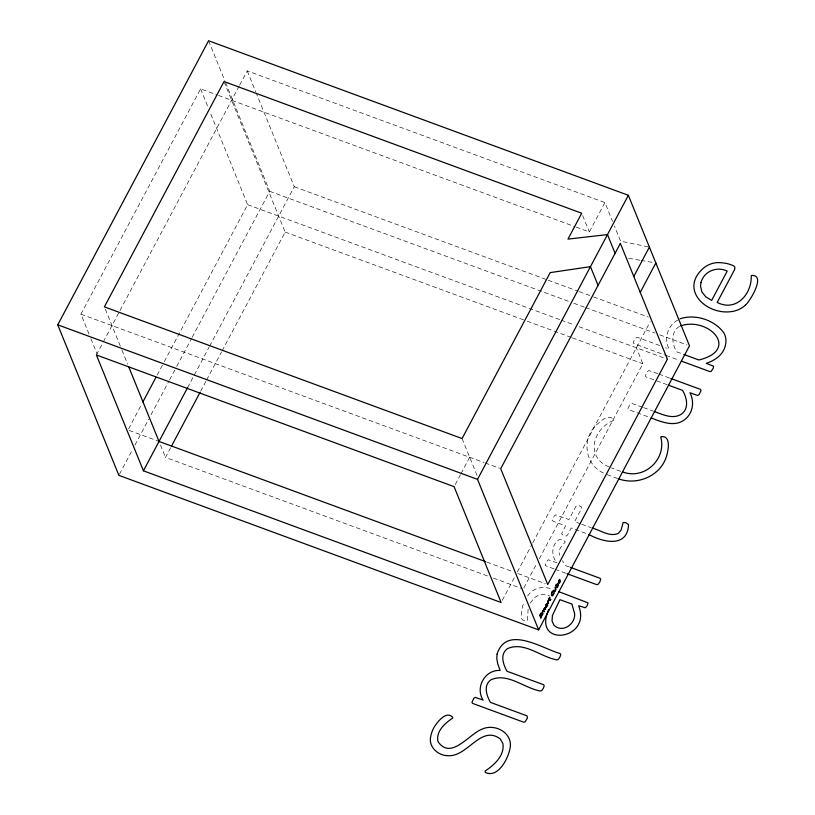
<?xml version="1.0" encoding="UTF-8"?>
<svg xmlns="http://www.w3.org/2000/svg" width="815" height="815" viewBox="0 0 815 815"><rect width="100%" height="100%" fill="white"/><g stroke="black" fill="none" stroke-linecap="round" stroke-linejoin="round"><path stroke-width="0.61" stroke-dasharray="4.08 3.06" d="M528.089 609.202L527.56 620.276L525.543 621.091L522.547 619.889L521.58 618.544L521.182 615.57L522.69 605.749L524.463 601.511M89.029 334.058L80.95 314.162L200.592 88.845L217.299 94.998M96.384 354.963L102.741 343.003M103.322 341.913L239.141 86.125M239.712 85.035L247.23 70.895L604.913 202.568L612.513 221.293M128.587 428.884L141.678 404.23M157.152 375.083L163.703 362.746M164.294 361.626L247.628 204.687L210.097 112.246M119.469 474.238L132.59 449.534M134.974 445.041L148.687 419.216M151.07 414.723L168.96 381.043M169.551 379.912L176.111 367.565M176.712 366.444L191.617 338.368M192.208 337.247L269.714 191.28L225.307 81.908M187.593 387.624L209.027 347.272M209.618 346.151L294.266 186.737L256.256 93.124M487.431 575.92L165.516 457.409L170.865 447.323M200.633 391.271L205.991 381.176M206.582 380.055L221.466 352.029M222.057 350.908L285.148 232.081L224.502 82.723M455.239 484.477L460.434 474.676M461.015 473.596L469.674 457.276M576.205 227.12L589.316 231.949L604.913 202.568M502.274 600.319L514.978 576.378M517.311 571.998L532.195 543.972M532.786 542.851L650.217 321.68M523.8 587.972L536.891 563.308M539.275 558.825L642.841 363.765L636.352 347.791M530.331 603.151L534.141 597.874L538.654 595.082L543.941 594.543L550.043 596.03M527.641 596.01C532.725 588.023 543.187 585.394 551.714 589.225M679.547 326.377C670.49 331.776 671.723 344.032 676.756 351.825L682.583 353.975M677.866 320.03C667.597 325.338 663.736 338.846 669.105 349.014L665.57 347.71M628.701 258.314L639.806 260.219M641.038 260.433L654.608 262.766M648.19 246.843L620.592 241.179L614.418 225.969M617.546 478.548L606.605 474.381M620.694 471.355L611.372 467.892M218.501 95.437L575.013 226.682M294.266 186.737L547.028 279.789M548.22 280.228L578.029 291.2M579.221 291.638L592.342 296.466M593.534 296.904L648.373 317.096M269.714 191.28L569.033 301.479M573.801 303.231L584.538 307.184M585.73 307.622L654.893 333.08M659.661 334.843L687.096 344.939M659.692 345.54L637.33 337.308L635.089 338.429L633.204 342.606L633.958 343.645L664.765 354.983M665.947 355.422L678.977 360.22M247.628 204.687L560.048 319.704M561.24 320.142L574.361 324.971M579.129 326.723L667.393 359.221M285.148 232.081L526.001 320.753M527.193 321.191L571.305 337.43M572.497 337.868L642.841 363.765M657.725 373.647L648.73 370.53L647.202 371.711L645.317 375.888L646.071 376.938L667.271 384.741M658.907 374.085L669.563 378.007M642.485 407.184L631.35 403.272L629.812 404.454L627.937 408.631L628.691 409.68L649.993 417.514M643.646 407.612L652.927 411.025M80.95 314.162L483.998 462.543M485.2 462.981L499.524 468.258M580.535 523.821L574.616 521.641L581.686 508.326L581.594 506.93L578.395 505.341L576.001 506.237L568.941 519.542L555.749 514.886L554.21 516.068L552.326 520.245L553.09 521.284L565.579 525.879L561.576 533.794L563.776 535.72L566.119 536.076L567.444 535.16L571.254 527.977L587.676 534.019M581.716 524.249L591.191 527.733M569.155 566.914L565.6 565.6L562.411 560.74M554.037 568.921L545.204 565.508L545.897 562.299L548.261 559.762L556.991 562.819C550.96 555.952 551.266 544.991 558.958 539.673C561.066 539.01 563.695 540.274 565.182 541.741L565.111 542.321C561.718 545.724 557.643 549.911 559.671 555.178M555.219 569.359L565.875 573.281M129.188 430.452L159.027 441.435L165.516 457.409M486.912 562.146L513.134 571.794M517.912 573.556L545.367 583.662M493.391 578.11L522.008 588.644M609.06 466.883C584.854 457.174 593.055 428.384 613.634 420.428L613.746 419.705C609.375 414.122 602.091 419.603 598.434 423.23C581.064 436.545 583.764 465.131 604.567 473.474M582.664 215.578L589.316 231.949M462.074 438.552L477.274 475.991M247.23 70.895L255.778 91.952M208.589 40.75L224.828 80.736M200.592 88.845L208.192 107.57M105.339 309.211L121.486 348.993M121.965 350.165L127.67 364.203M90.923 338.734L97.107 353.954"/><path stroke-width="1.22" d="M548.587 609.691C532.042 647.945 592.128 640.437 578.65 605.728L585.384 607.796L587.32 605.484L588.012 602.845L558.835 591.69M57.753 324.828L208.589 40.75L628.355 195.284L689.48 345.815L538.644 629.893L118.878 475.359L57.753 324.828L477.519 479.363L538.644 629.893M142.87 401.978L155.96 377.325M143.43 470.815L96.384 354.963L454.077 486.647L501.113 602.489L143.43 470.815L187.593 387.624M171.466 446.192L200.032 392.392M477.519 479.363L628.355 195.284M633.795 276.468L649.392 247.088M640.244 292.351L655.841 262.97M745.399 305.177C749.718 301.601 766.324 274.838 751.746 275.439L751.257 275.959C751.807 294.195 736.108 312.186 717.169 302.426L734.61 269.582L734.896 267.33L734.223 266.179C728.997 263.408 722.752 262.532 716.894 262.624A21.292 18.592 -22.1 0 0 703.763 267.901C678.936 289.121 705.831 315.028 731.075 311.646A22.372 19.529 -22.1 0 0 745.399 305.177M555.28 587.36L555.188 590.804L554.607 591.242L553.752 590.213L554.506 591.833L556.095 589.367L555.29 587.37M680.678 325.878C708.602 316.444 740.499 349.808 698.913 359.986L683.754 354.403M680.005 318.818C695.236 313.683 714.317 319.847 723.791 332.764A21.404 18.684 -22.1 0 1 725.238 346.018C722.956 355.126 714.673 360.505 706.279 363.337L713.451 366.159L713.39 367.86L711.23 371.355L709.784 371.559L681.35 361.086M623.047 472.068C644.665 480.045 666.813 458.957 660.741 437.064L661.169 436.585C670.664 435.607 668.504 448.617 667.067 454.291C662.126 475.114 638.298 485.913 618.748 478.904M670.745 378.445L700.34 389.336L701.073 390.375L699.26 394.409L697.803 395.499L689.918 392.759C694.726 401.642 692.944 413.317 684.763 419.562C674.728 427.468 661.597 421.946 651.175 417.952M668.443 385.169L682.573 390.375C686.76 397.608 689.368 408.101 681.605 414.04C672.935 419.735 662.717 414.478 654.088 411.453M592.373 528.171C600.696 530.096 609.793 537.482 618.504 533.265L621.122 530.035L623.139 522.446L625.9 522.7L628.559 524.595C627.591 548.037 603.039 542.464 588.848 534.446M570.347 567.352L600.023 578.273L600.736 579.333L599.789 582.012L598.067 584.365L596.651 584.61L567.057 573.719M485.72 561.698L159.027 441.435L128.617 366.546M615.081 253.302L607.481 234.588L567.974 239.121L581.716 213.235L224.023 81.551L104.391 306.878L462.074 438.552L550.186 272.618L590.457 266.648L598.057 285.362M547.619 605.3C543.014 613.084 549.229 600.034 545.581 605.759A2.781 0.978 -69.8 0 1 546.264 604.261L546.916 603.732L547.619 605.3M553.945 592.913C551.796 600.288 550.013 591.884 553.1 590.967C550.074 593.666 552.957 597.354 553.945 592.913M558.407 582.134L558.917 583.418A1.681 0.591 -69.8 0 0 559.457 583.031C561.158 578.721 560.374 582.43 558.815 582.552L559.854 579.363A1.599 0.56 -69.8 0 0 559.375 579.669L558.407 582.134M550.716 599.392L549.809 600.675L549.167 599.229L548.75 599.718L549.086 598.057L549.33 598.526L549.942 597.487L549.412 598.75L549.993 600.105L550.716 599.392M497.089 654.048L496.783 658.551L497.751 663.94L500.176 670.46C485.098 669.431 474.911 687.463 483.101 700.075L475.216 697.324L473.739 698.404L471.956 702.398L472.71 703.437L523.617 722.172L525.023 721.927L527.468 717.964L526.979 715.835L490.477 702.398C486.555 695.592 483.152 685.496 490.844 679.853C507.48 672.253 524.208 688.166 540.182 690.977L541.588 690.733L543.31 688.38L544.226 685.751L543.513 684.692L507.012 671.254C503.15 664.408 499.707 654.313 507.409 648.659C524.035 641.099 540.742 657.053 556.716 659.834L558.122 659.59L559.874 657.175L560.791 654.557L560.078 653.498C542.912 648.934 506.594 624.351 497.089 654.048M574.565 613.359C575.859 624.035 562.37 633.622 553.905 625.105L552.04 621.01L552.448 615.437L559.946 599.677L571.926 604.078L574.565 613.359M510.435 744.645C510.251 755.556 498.586 779.171 485.261 772.365L485.17 771.031C494.277 764.806 504.73 755.811 502.906 743.575L500.227 738.93C481.492 724.698 468.034 755.688 449.544 755.688C439.102 756.483 428.069 747.477 430.738 736.383A31.357 27.374 -22.1 0 1 436.555 723.659C440.019 719.176 447.292 711.098 452.794 717.394L452.722 718.035C445 723.323 435.882 731.045 437.95 741.487C450.848 760.864 469.145 733.724 482.449 728.977C493.89 723.832 510.149 731.269 510.435 744.645M558.703 581.564C559.508 583.01 560.078 577.56 558.703 581.564M539.866 615.457L540.08 616.293L541.751 615.121L540.671 618.147L542.087 615.04L541.618 614.469L540.223 615.692L541.109 613.023L540.59 613.614A2.353 0.825 -69.8 0 0 540.111 614.581L539.866 615.457M548.648 600.227L548.026 602.183C549.402 606.645 546.244 599.871 548.648 600.227M558.204 584.701L558.183 585.038A1.61 0.56 -69.8 0 1 557.868 586.107C556.961 591.181 554.597 581.991 556.36 585.832L557.44 583.52L558.204 584.701M557.918 585.18L556.828 586.983L557.348 584.029L557.918 585.18M701.002 282.53L700.503 285.882L701.837 291.913L705.79 296.833L711.658 300.399L727.204 271.12C716.976 266.026 703.916 271.222 701.002 282.53M542.596 611.943L542.851 614.316L542.046 612.248L544.817 607.613L545.53 609.325L544.542 608.153L543.758 610.078C545.337 614.51 542.902 608.316 542.596 611.943M546.223 606.482L546.284 607.175L546.987 604.852L546.223 606.482M620.358 243.379L500.716 468.696L547.751 584.538L667.393 359.221L620.358 243.379"/></g></svg>
